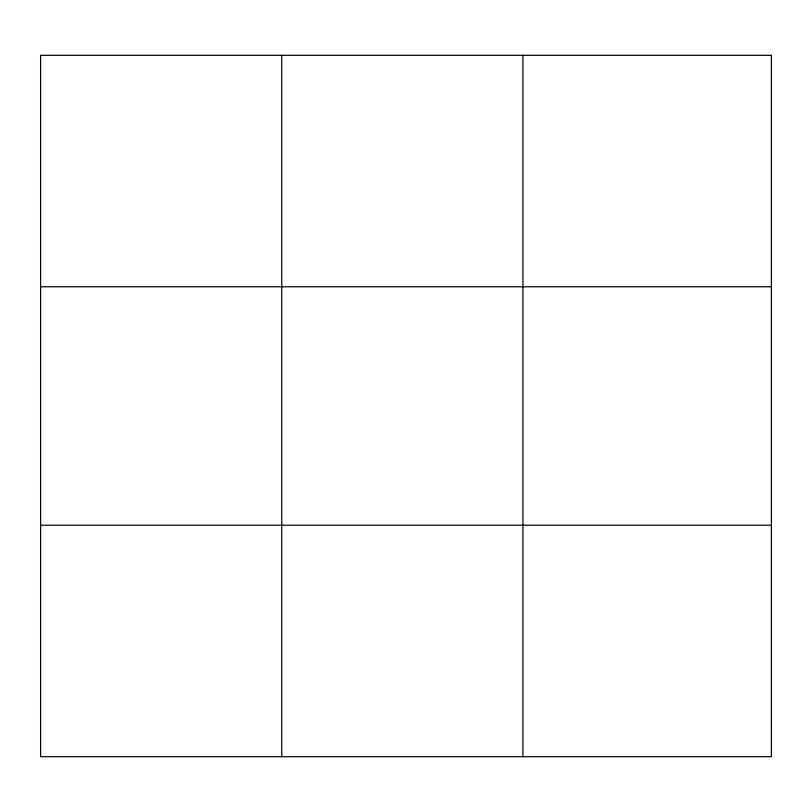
<?xml version="1.0" encoding="UTF-8"?>
<svg xmlns="http://www.w3.org/2000/svg" width="812" height="812" viewBox="0 0 812 812"><rect width="100%" height="100%" fill="white"/><g stroke="black" fill="none" stroke-linecap="round" stroke-linejoin="round"><path stroke-width="1.22" d="M281.764 756.693L281.764 55.307M522.928 756.693L522.928 55.307M40.6 286.768L771.4 286.768M40.6 525.232L771.4 525.232M771.4 723.624L771.4 756.693L40.6 756.693L40.6 55.307L771.4 55.307L771.4 723.624"/></g></svg>
